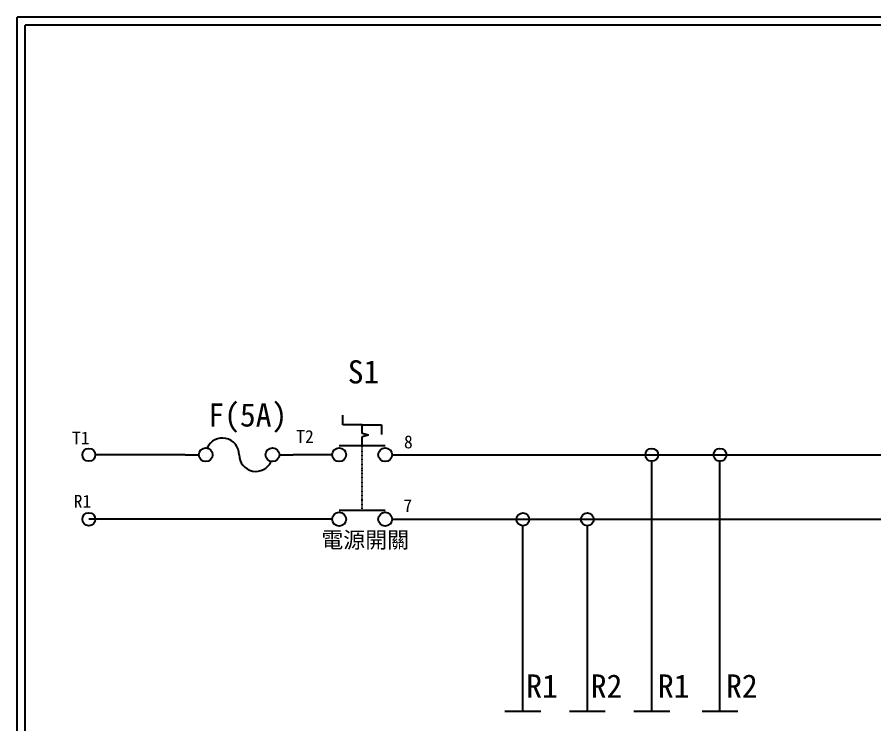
# Model space of a CAD drawing. Extents: x 10 to 297, y 3 to 207.
# Drawn here: x 10 to 142.9, y 97.4 to 207 of the extents above; entities that cross this region are included whole.
import ezdxf

# ---------------------------------------------------------------- set-up
doc = ezdxf.new("R2010")
doc.units = 0
doc.linetypes.add('DASHED', pattern=[0.2, 0.1, -0.1])
doc.layers.get('0').update_dxf_attribs({"linetype": 'CONTINUOUS'})
for name, color, linetype in [('7', 7, 'CONTINUOUS'), ('圖框層', 7, 'CONTINUOUS'), ('標尺寸層', 3, 'CONTINUOUS')]:
    doc.layers.add(name, color=color, linetype=linetype)
doc.styles.add('CNS', font='romanc.shx', dxfattribs={"bigfont": 'chineset.shx'})
doc.styles.add('STSL', font='KAIU.TTF')

# ---------------------------------------------------------------- blocks, each defined once
blk = doc.blocks.new('FUSE')
at = {"color": 7}
for p, q in [((0, 0), (2.14, 0)), ((14.64, 0), (16.78, 0))]:
    blk.add_line(p, q, dxfattribs=at)
for centre in [(3.21, 0), (13.56, 0)]:
    blk.add_circle(centre, 1.07)
for centre, start, end in [((5.8, 0), 0, 156.116), ((10.98, 0), 180, 336.116)]:
    blk.add_arc(centre, 2.59, start, end, dxfattribs=at)

msp = doc.modelspace()

# ---------------------------------------------------------------- linework, layer by layer
for p, q in [((60.52, 143.77), (60.52, 145.27)), ((63.52, 143.77), (60.52, 143.77)), ((63.52, 143.77), (66.52, 143.77)), ((66.52, 143.77), (66.52, 142.27)), ((64.52, 142.16), (63.52, 142.43)), ((64.52, 142.16), (63.52, 141.89)), ((36.04, 139.12), (22.12, 139.11)), ((50.67, 139.12), (51.74, 139.12)), ((68.16, 139.12), (292.46, 139.12)), ((108.44, 99.38), (108.44, 138.1)), ((119.01, 99.38), (119.01, 138.1)), ((58.88, 129.12), (21.12, 129.12)), ((68.16, 129.12), (292.09, 129.12)), ((88.44, 99.38), (88.44, 128.1)), ((98.44, 99.38), (98.44, 128.1))]:
    msp.add_line(p, q)
for centre in [(108.44, 139.1), (119.01, 139.1), (88.44, 129.1), (98.44, 129.1)]:
    msp.add_circle(centre, 1)
at = {"layer": '7'}
for p, q in [((63.52, 142.43), (63.52, 143.77)), ((63.52, 140.55), (63.52, 141.89)), ((59.95, 140.55), (67.09, 140.55)), ((59.95, 130.55), (67.09, 130.55))]:
    msp.add_line(p, q, dxfattribs=at)
at = {"layer": '7', "linetype": 'DASHED'}
msp.add_line((63.52, 130.55), (63.52, 140.55), dxfattribs=at)
at = {"layer": '7'}
for centre in [(59.95, 139.12), (67.09, 139.12), (59.95, 129.12), (67.09, 129.12)]:
    msp.add_circle(centre, 1.07, dxfattribs=at)
at = {"layer": '圖框層', "color": 7}
for p, q in [((297, 206.97), (10, 206.97)), ((10, 3), (10, 206.97)), ((295.75, 205.72), (11.25, 205.72)), ((11.25, 4.25), (11.25, 205.72))]:
    msp.add_line(p, q, dxfattribs=at)
at = {"layer": '標尺寸層', "color": 7}
for p, q in [((58.88, 139.12), (52.81, 139.12)), ((58.88, 129.12), (48.62, 129.12)), ((85.66, 99.38), (91.23, 99.38)), ((95.66, 99.38), (101.23, 99.38)), ((105.66, 99.38), (111.23, 99.38)), ((116.23, 99.38), (121.8, 99.38))]:
    msp.add_line(p, q, dxfattribs=at)
for centre in [(21.12, 139.11), (21.12, 129.12)]:
    msp.add_circle(centre, 1, dxfattribs=at)

# ---------------------------------------------------------------- block references
at = {"color": 7}
msp.add_blockref('FUSE', (36.04, 139.12), dxfattribs=at)

# ---------------------------------------------------------------- texts
at = {"layer": '圖框層', "color": 4, "style": 'STSL'}
for s, height, p in [('S1', 3.6, (61.28, 150.17)), ('F(5A)', 3.6, (39.66, 143.49)), ('T1', 2, (18.51, 140.72)), ('T2', 2, (53.29, 140.94)), ('8', 2, (70, 140.11)), ('R1', 2, (18.77, 130.9)), ('7', 2, (69.91, 130.22)), ('R1', 3.6, (88.97, 101.46)), ('R2', 3.6, (98.97, 101.46)), ('R1', 3.6, (109.39, 101.46)), ('R2', 3.6, (119.96, 101.46))]:
    msp.add_text(s, height=height, dxfattribs=at).set_placement(p)
at = {"layer": '標尺寸層', "color": 7, "insert": (57.17, 127.16), "char_height": 2.5, "width": 14.0847, "attachment_point": 1, "style": 'CNS'}
msp.add_mtext('{\\fDFKai-SB|b0|i0|c136|p65;電源開關}', dxfattribs=at)

doc.saveas('drawing.dxf')
